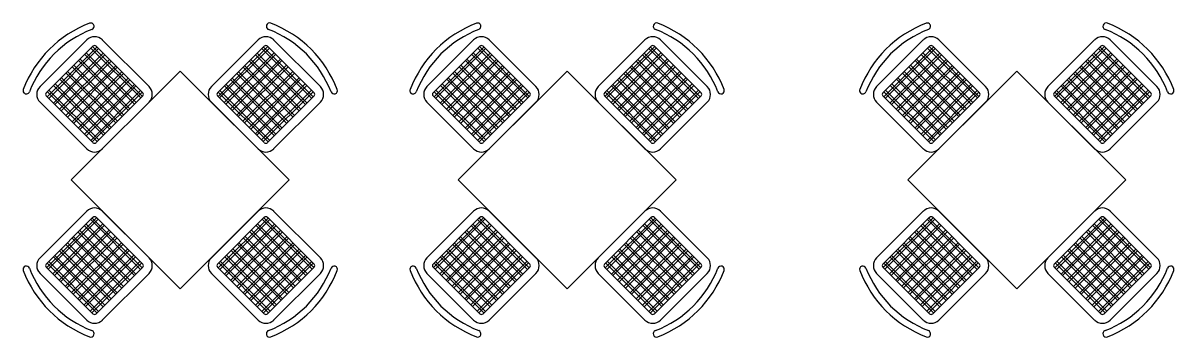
# Model space of a CAD drawing. Header units: millimetres. Extents: x 430 to 1641, y -109 to 560.
# Drawn here: x 1118 to 1641, y -85 to 57 of the extents above; entities that cross this region are included whole.
import ezdxf

# ---------------------------------------------------------------- set-up
doc = ezdxf.new("R2010")
doc.units = ezdxf.units.MM
doc.linetypes.add('CONTINUA', pattern=[0])
doc.layers.add('ARREDO-BAR', color=165, linetype='Continuous')

msp = doc.modelspace()

# ---------------------------------------------------------------- linework, layer by layer
at = {"layer": 'ARREDO-BAR', "linetype": 'CONTINUA'}
for p, q in [((1125.83, 28.38, 0), (1147.04, 49.6, 0)), ((1154.11, 49.6, 0), (1175.33, 28.38, 0)), ((1224.82, 49.6, 0), (1203.61, 28.38, 0)), ((1253.11, 28.38, 0), (1231.89, 49.6, 0)), ((1301.47, 28.38), (1322.68, 49.6)), ((1329.75, 49.6), (1350.97, 28.38)), ((1400.46, 49.6), (1379.25, 28.38)), ((1428.75, 28.38), (1407.54, 49.6)), ((1505.61, 28.38), (1526.82, 49.6)), ((1533.89, 49.6), (1555.11, 28.38)), ((1604.6, 49.6), (1583.39, 28.38)), ((1632.89, 28.38), (1611.67, 49.6)), ((1128.66, 25.55, 0), (1149.87, 46.77, 0)), ((1129.06, 23.74, 0), (1151.69, 46.36, 0)), ((1129.77, 23.03, 0), (1152.39, 45.66, 0)), ((1131.89, 20.91, 0), (1154.52, 43.53, 0)), ((1132.6, 20.2, 0), (1155.22, 42.83, 0)), ((1168.76, 20.4, 0), (1146.13, 43.03, 0)), ((1169.47, 21.11, 0), (1146.84, 43.74, 0)), ((1171.59, 23.23, 0), (1148.96, 45.86, 0)), ((1172.3, 23.94, 0), (1149.67, 46.57, 0)), ((1151.28, 46.77, 0), (1172.5, 25.55, 0)), ((1227.65, 46.77, 0), (1206.44, 25.55, 0)), ((1206.64, 23.94, 0), (1229.27, 46.57, 0)), ((1207.34, 23.23, 0), (1229.97, 45.86, 0)), ((1209.47, 21.11, 0), (1232.09, 43.74, 0)), ((1210.17, 20.4, 0), (1232.8, 43.03, 0)), ((1246.34, 20.2, 0), (1223.71, 42.83, 0)), ((1247.05, 20.91, 0), (1224.42, 43.53, 0)), ((1249.17, 23.03, 0), (1226.54, 45.66, 0)), ((1249.87, 23.74, 0), (1227.25, 46.36, 0)), ((1250.28, 25.55, 0), (1229.07, 46.77, 0)), ((1304.3, 25.55), (1325.51, 46.77)), ((1304.7, 23.74), (1327.33, 46.36)), ((1305.41, 23.03), (1328.04, 45.66)), ((1307.53, 20.91), (1330.16, 43.53)), ((1308.24, 20.2), (1330.86, 42.83)), ((1344.4, 20.4), (1321.78, 43.03)), ((1345.11, 21.11), (1322.48, 43.74)), ((1347.23, 23.23), (1324.6, 45.86)), ((1347.94, 23.94), (1325.31, 46.57)), ((1326.93, 46.77), (1348.14, 25.55)), ((1403.29, 46.77), (1382.08, 25.55)), ((1382.28, 23.94), (1404.91, 46.57)), ((1382.99, 23.23), (1405.61, 45.86)), ((1385.11, 21.11), (1407.73, 43.74)), ((1385.81, 20.4), (1408.44, 43.03)), ((1421.98, 20.2), (1399.35, 42.83)), ((1422.69, 20.91), (1400.06, 43.53)), ((1424.81, 23.03), (1402.18, 45.66)), ((1425.52, 23.74), (1402.89, 46.36)), ((1425.92, 25.55), (1404.71, 46.77)), ((1508.44, 25.55), (1529.65, 46.77)), ((1508.84, 23.74), (1531.47, 46.36)), ((1509.55, 23.03), (1532.17, 45.66)), ((1511.67, 20.91), (1534.3, 43.53)), ((1512.38, 20.2), (1535, 42.83)), ((1548.54, 20.4), (1525.91, 43.03)), ((1549.25, 21.11), (1526.62, 43.74)), ((1551.37, 23.23), (1528.74, 45.86)), ((1552.08, 23.94), (1529.45, 46.57)), ((1531.06, 46.77), (1552.28, 25.55)), ((1607.43, 46.77), (1586.22, 25.55)), ((1586.42, 23.94), (1609.05, 46.57)), ((1587.12, 23.23), (1609.75, 45.86)), ((1589.25, 21.11), (1611.87, 43.74)), ((1589.95, 20.4), (1612.58, 43.03)), ((1626.12, 20.2), (1603.49, 42.83)), ((1626.83, 20.91), (1604.2, 43.53)), ((1628.95, 23.03), (1606.32, 45.66)), ((1629.66, 23.74), (1607.03, 46.36)), ((1630.06, 25.55), (1608.85, 46.77)), ((1134.72, 18.08, 0), (1157.34, 40.71, 0)), ((1135.42, 17.37, 0), (1158.05, 40, 0)), ((1137.55, 15.25, 0), (1160.17, 37.88, 0)), ((1138.25, 14.54, 0), (1160.88, 37.17, 0)), ((1163.1, 14.75, 0), (1140.48, 37.37, 0)), ((1163.81, 15.45, 0), (1141.18, 38.08, 0)), ((1165.93, 17.58, 0), (1143.31, 40.2, 0)), ((1166.64, 18.28, 0), (1144.01, 40.91, 0)), ((1212.29, 18.28, 0), (1234.92, 40.91, 0)), ((1213, 17.58, 0), (1235.63, 40.2, 0)), ((1215.12, 15.45, 0), (1237.75, 38.08, 0)), ((1215.83, 14.75, 0), (1238.46, 37.37, 0)), ((1240.68, 14.54, 0), (1218.06, 37.17, 0)), ((1241.39, 15.25, 0), (1218.76, 37.88, 0)), ((1243.51, 17.37, 0), (1220.88, 40, 0)), ((1244.22, 18.08, 0), (1221.59, 40.71, 0)), ((1310.36, 18.08), (1332.99, 40.71)), ((1311.07, 17.37), (1333.69, 40)), ((1313.19, 15.25), (1335.81, 37.88)), ((1313.89, 14.54), (1336.52, 37.17)), ((1338.75, 14.75), (1316.12, 37.37)), ((1339.45, 15.45), (1316.83, 38.08)), ((1341.57, 17.58), (1318.95, 40.2)), ((1342.28, 18.28), (1319.65, 40.91)), ((1387.94, 18.28), (1410.56, 40.91)), ((1388.64, 17.58), (1411.27, 40.2)), ((1390.76, 15.45), (1413.39, 38.08)), ((1391.47, 14.75), (1414.1, 37.37)), ((1416.32, 14.54), (1393.7, 37.17)), ((1417.03, 15.25), (1394.4, 37.88)), ((1419.15, 17.37), (1396.52, 40)), ((1419.86, 18.08), (1397.23, 40.71)), ((1514.5, 18.08), (1537.12, 40.71)), ((1515.2, 17.37), (1537.83, 40)), ((1517.33, 15.25), (1539.95, 37.88)), ((1518.03, 14.54), (1540.66, 37.17)), ((1542.89, 14.75), (1520.26, 37.37)), ((1543.59, 15.45), (1520.96, 38.08)), ((1545.71, 17.58), (1523.09, 40.2)), ((1546.42, 18.28), (1523.79, 40.91)), ((1592.07, 18.28), (1614.7, 40.91)), ((1592.78, 17.58), (1615.41, 40.2)), ((1594.9, 15.45), (1617.53, 38.08)), ((1595.61, 14.75), (1618.24, 37.37)), ((1620.46, 14.54), (1597.84, 37.17)), ((1621.17, 15.25), (1598.54, 37.88)), ((1623.29, 17.37), (1600.66, 40)), ((1624, 18.08), (1601.37, 40.71)), ((1157.45, 9.09, 0), (1134.82, 31.72, 0)), ((1158.16, 9.8, 0), (1135.53, 32.43, 0)), ((1160.28, 11.92, 0), (1137.65, 34.55, 0)), ((1160.98, 12.63, 0), (1138.36, 35.25, 0)), ((1140.37, 12.42, 0), (1163, 35.05, 0)), ((1141.08, 11.71, 0), (1163.71, 34.34, 0)), ((1143.2, 9.59, 0), (1165.83, 32.22, 0)), ((1143.91, 8.89, 0), (1166.54, 31.51, 0)), ((1235.03, 8.89, 0), (1212.4, 31.51, 0)), ((1235.73, 9.59, 0), (1213.11, 32.22, 0)), ((1237.85, 11.71, 0), (1215.23, 34.34, 0)), ((1238.56, 12.42, 0), (1215.93, 35.05, 0)), ((1217.95, 12.63, 0), (1240.58, 35.25, 0)), ((1218.66, 11.92, 0), (1241.29, 34.55, 0)), ((1220.78, 9.8, 0), (1243.41, 32.43, 0)), ((1221.49, 9.09, 0), (1244.11, 31.72, 0)), ((1333.09, 9.09), (1310.46, 31.72)), ((1333.8, 9.8), (1311.17, 32.43)), ((1335.92, 11.92), (1313.29, 34.55)), ((1336.63, 12.63), (1314, 35.25)), ((1365.11, 35.45), (1315.61, -14.04)), ((1316.02, 12.42), (1338.64, 35.05)), ((1316.72, 11.71), (1339.35, 34.34)), ((1318.84, 9.59), (1341.47, 32.22)), ((1319.55, 8.89), (1342.18, 31.51)), ((1414.61, -14.04), (1365.11, 35.45)), ((1410.67, 8.89), (1388.04, 31.51)), ((1411.37, 9.59), (1388.75, 32.22)), ((1413.5, 11.71), (1390.87, 34.34)), ((1414.2, 12.42), (1391.58, 35.05)), ((1393.59, 12.63), (1416.22, 35.25)), ((1394.3, 11.92), (1416.93, 34.55)), ((1396.42, 9.8), (1419.05, 32.43)), ((1397.13, 9.09), (1419.76, 31.72)), ((1537.23, 9.09), (1514.6, 31.72)), ((1537.94, 9.8), (1515.31, 32.43)), ((1540.06, 11.92), (1517.43, 34.55)), ((1540.76, 12.63), (1518.14, 35.25)), ((1569.25, 35.45), (1519.75, -14.04)), ((1520.15, 12.42), (1542.78, 35.05)), ((1520.86, 11.71), (1543.49, 34.34)), ((1522.98, 9.59), (1545.61, 32.22)), ((1523.69, 8.89), (1546.32, 31.51)), ((1618.75, -14.04), (1569.25, 35.45)), ((1614.81, 8.89), (1592.18, 31.51)), ((1615.51, 9.59), (1592.89, 32.22)), ((1617.63, 11.71), (1595.01, 34.34)), ((1618.34, 12.42), (1595.71, 35.05)), ((1597.73, 12.63), (1620.36, 35.25)), ((1598.44, 11.92), (1621.07, 34.55)), ((1600.56, 9.8), (1623.19, 32.43)), ((1601.27, 9.09), (1623.89, 31.72)), ((1152.5, 4.14, 0), (1129.87, 26.77, 0)), ((1154.62, 6.26, 0), (1131.99, 28.89, 0)), ((1155.33, 6.97, 0), (1132.7, 29.6, 0)), ((1146.03, 6.77, 0), (1168.66, 29.39, 0)), ((1146.74, 6.06, 0), (1169.37, 28.69, 0)), ((1148.86, 3.94, 0), (1171.49, 26.56, 0)), ((1230.08, 3.94, 0), (1207.45, 26.56, 0)), ((1232.2, 6.06, 0), (1209.57, 28.69, 0)), ((1232.9, 6.77, 0), (1210.28, 29.39, 0)), ((1223.61, 6.97, 0), (1246.24, 29.6, 0)), ((1224.32, 6.26, 0), (1246.94, 28.89, 0)), ((1226.44, 4.14, 0), (1249.06, 26.77, 0)), ((1328.14, 4.14), (1305.51, 26.77)), ((1330.26, 6.26), (1307.63, 28.89)), ((1330.97, 6.97), (1308.34, 29.6)), ((1321.67, 6.77), (1344.3, 29.39)), ((1322.38, 6.06), (1345.01, 28.69)), ((1324.5, 3.94), (1347.13, 26.56)), ((1405.72, 3.94), (1383.09, 26.56)), ((1407.84, 6.06), (1385.21, 28.69)), ((1408.55, 6.77), (1385.92, 29.39)), ((1399.25, 6.97), (1421.88, 29.6)), ((1399.96, 6.26), (1422.58, 28.89)), ((1402.08, 4.14), (1424.71, 26.77)), ((1532.28, 4.14), (1509.65, 26.77)), ((1534.4, 6.26), (1511.77, 28.89)), ((1535.11, 6.97), (1512.48, 29.6)), ((1525.81, 6.77), (1548.44, 29.39)), ((1526.52, 6.06), (1549.15, 28.69)), ((1528.64, 3.94), (1551.27, 26.56)), ((1609.86, 3.94), (1587.23, 26.56)), ((1611.98, 6.06), (1589.35, 28.69)), ((1612.68, 6.77), (1590.06, 29.39)), ((1603.39, 6.97), (1626.02, 29.6)), ((1604.1, 6.26), (1626.72, 28.89)), ((1606.22, 4.14), (1628.84, 26.77)), ((1147.04, 0.1, 0), (1125.83, 21.31, 0)), ((1149.87, 2.93, 0), (1128.66, 24.14, 0)), ((1151.79, 3.43, 0), (1129.16, 26.06, 0)), ((1149.57, 3.23, 0), (1172.19, 25.86, 0)), ((1151.28, 2.93, 0), (1172.5, 24.14, 0)), ((1175.33, 21.31, 0), (1154.11, 0.1, 0)), ((1203.61, 21.31, 0), (1224.82, 0.1, 0)), ((1227.65, 2.93, 0), (1206.44, 24.14, 0)), ((1229.37, 3.23, 0), (1206.74, 25.86, 0)), ((1227.14, 3.43, 0), (1249.77, 26.06, 0)), ((1229.07, 2.93, 0), (1250.28, 24.14, 0)), ((1231.89, 0.1, 0), (1253.11, 21.31, 0)), ((1322.68, 0.1), (1301.47, 21.31)), ((1325.51, 2.93), (1304.3, 24.14)), ((1327.43, 3.43), (1304.81, 26.06)), ((1325.21, 3.23), (1347.83, 25.86)), ((1326.93, 2.93), (1348.14, 24.14)), ((1350.97, 21.31), (1329.75, 0.1)), ((1379.25, 21.31), (1400.46, 0.1)), ((1403.29, 2.93), (1382.08, 24.14)), ((1405.01, 3.23), (1382.38, 25.86)), ((1402.79, 3.43), (1425.41, 26.06)), ((1404.71, 2.93), (1425.92, 24.14)), ((1407.54, 0.1), (1428.75, 21.31)), ((1526.82, 0.1), (1505.61, 21.31)), ((1529.65, 2.93), (1508.44, 24.14)), ((1531.57, 3.43), (1508.94, 26.06)), ((1529.35, 3.23), (1551.97, 25.86)), ((1531.06, 2.93), (1552.28, 24.14)), ((1555.11, 21.31), (1533.89, 0.1)), ((1583.39, 21.31), (1604.6, 0.1)), ((1607.43, 2.93), (1586.22, 24.14)), ((1609.15, 3.23), (1586.52, 25.86)), ((1606.92, 3.43), (1629.55, 26.06)), ((1608.85, 2.93), (1630.06, 24.14)), ((1611.67, 0.1), (1632.89, 21.31)), ((1315.61, -14.04), (1365.11, -63.54)), ((1365.11, -63.54), (1414.61, -14.04)), ((1519.75, -14.04), (1569.25, -63.54)), ((1569.25, -63.54), (1618.75, -14.04)), ((1125.83, -49.4, 0), (1147.04, -28.19, 0)), ((1128.66, -52.23, 0), (1149.87, -31.01, 0)), ((1151.48, -31.21, 0), (1128.86, -53.84, 0)), ((1172.19, -53.95, 0), (1149.57, -31.32, 0)), ((1172.5, -52.23, 0), (1151.28, -31.01, 0)), ((1154.11, -28.19, 0), (1175.33, -49.4, 0)), ((1224.82, -28.19, 0), (1203.61, -49.4, 0)), ((1206.44, -52.23, 0), (1227.65, -31.01, 0)), ((1206.74, -53.95, 0), (1229.37, -31.32, 0)), ((1227.45, -31.21, 0), (1250.08, -53.84, 0)), ((1250.28, -52.23, 0), (1229.06, -31.01, 0)), ((1253.11, -49.4, 0), (1231.89, -28.19, 0)), ((1301.47, -49.4), (1322.68, -28.19)), ((1304.3, -52.23), (1325.51, -31.01)), ((1327.12, -31.21), (1304.5, -53.84)), ((1347.83, -53.95), (1325.21, -31.32)), ((1348.14, -52.23), (1326.93, -31.01)), ((1329.75, -28.19), (1350.97, -49.4)), ((1400.46, -28.19), (1379.25, -49.4)), ((1382.08, -52.23), (1403.29, -31.01)), ((1382.38, -53.95), (1405.01, -31.32)), ((1403.09, -31.21), (1425.72, -53.84)), ((1425.92, -52.23), (1404.7, -31.01)), ((1428.75, -49.4), (1407.54, -28.19)), ((1505.61, -49.4), (1526.82, -28.19)), ((1508.44, -52.23), (1529.65, -31.01)), ((1531.26, -31.21), (1508.64, -53.84)), ((1551.97, -53.95), (1529.35, -31.32)), ((1552.28, -52.23), (1531.06, -31.01)), ((1533.89, -28.19), (1555.11, -49.4)), ((1604.6, -28.19), (1583.39, -49.4)), ((1586.22, -52.23), (1607.43, -31.01)), ((1586.52, -53.95), (1609.15, -31.32)), ((1607.23, -31.21), (1629.86, -53.84)), ((1630.06, -52.23), (1608.84, -31.01)), ((1632.89, -49.4), (1611.67, -28.19)), ((1152.19, -31.92, 0), (1129.56, -54.55, 0)), ((1154.31, -34.04, 0), (1131.68, -56.67, 0)), ((1155.02, -34.75, 0), (1132.39, -57.38, 0)), ((1168.66, -57.48, 0), (1146.03, -34.85, 0)), ((1169.37, -56.77, 0), (1146.74, -34.15, 0)), ((1171.49, -54.65, 0), (1148.86, -32.03, 0)), ((1207.45, -54.65, 0), (1230.08, -32.03, 0)), ((1209.57, -56.77, 0), (1232.2, -34.15, 0)), ((1210.28, -57.48, 0), (1232.9, -34.85, 0)), ((1223.92, -34.75, 0), (1246.54, -57.38, 0)), ((1224.62, -34.04, 0), (1247.25, -56.67, 0)), ((1226.74, -31.92, 0), (1249.37, -54.55, 0)), ((1327.83, -31.92), (1305.2, -54.55)), ((1329.95, -34.04), (1307.33, -56.67)), ((1330.66, -34.75), (1308.03, -57.38)), ((1344.3, -57.48), (1321.67, -34.85)), ((1345.01, -56.77), (1322.38, -34.15)), ((1347.13, -54.65), (1324.5, -32.03)), ((1383.09, -54.65), (1405.72, -32.03)), ((1385.21, -56.77), (1407.84, -34.15)), ((1385.92, -57.48), (1408.55, -34.85)), ((1399.56, -34.75), (1422.18, -57.38)), ((1400.26, -34.04), (1422.89, -56.67)), ((1402.39, -31.92), (1425.01, -54.55)), ((1531.97, -31.92), (1509.34, -54.55)), ((1534.09, -34.04), (1511.46, -56.67)), ((1534.8, -34.75), (1512.17, -57.38)), ((1548.44, -57.48), (1525.81, -34.85)), ((1549.15, -56.77), (1526.52, -34.15)), ((1551.27, -54.65), (1528.64, -32.03)), ((1587.23, -54.65), (1609.86, -32.03)), ((1589.35, -56.77), (1611.98, -34.15)), ((1590.06, -57.48), (1612.68, -34.85)), ((1603.7, -34.75), (1626.32, -57.38)), ((1604.4, -34.04), (1627.03, -56.67)), ((1606.52, -31.92), (1629.15, -54.55)), ((1157.14, -36.87, 0), (1134.51, -59.5, 0)), ((1157.85, -37.58, 0), (1135.22, -60.21, 0)), ((1159.97, -39.7, 0), (1137.34, -62.33, 0)), ((1160.68, -40.41, 0), (1138.05, -63.03, 0)), ((1163, -63.14, 0), (1140.37, -40.51, 0)), ((1163.71, -62.43, 0), (1141.08, -39.8, 0)), ((1165.83, -60.31, 0), (1143.2, -37.68, 0)), ((1166.54, -59.6, 0), (1143.91, -36.98, 0)), ((1212.4, -59.6, 0), (1235.03, -36.98, 0)), ((1213.11, -60.31, 0), (1235.73, -37.68, 0)), ((1215.23, -62.43, 0), (1237.85, -39.8, 0)), ((1215.93, -63.14, 0), (1238.56, -40.51, 0)), ((1218.26, -40.41, 0), (1240.89, -63.03, 0)), ((1218.97, -39.7, 0), (1241.59, -62.33, 0)), ((1221.09, -37.58, 0), (1243.72, -60.21, 0)), ((1221.79, -36.87, 0), (1244.42, -59.5, 0)), ((1332.78, -36.87), (1310.15, -59.5)), ((1333.49, -37.58), (1310.86, -60.21)), ((1335.61, -39.7), (1312.98, -62.33)), ((1336.32, -40.41), (1313.69, -63.03)), ((1338.64, -63.14), (1316.02, -40.51)), ((1339.35, -62.43), (1316.72, -39.8)), ((1341.47, -60.31), (1318.84, -37.68)), ((1342.18, -59.6), (1319.55, -36.98)), ((1388.04, -59.6), (1410.67, -36.98)), ((1388.75, -60.31), (1411.37, -37.68)), ((1390.87, -62.43), (1413.5, -39.8)), ((1391.58, -63.14), (1414.2, -40.51)), ((1393.9, -40.41), (1416.53, -63.03)), ((1394.61, -39.7), (1417.24, -62.33)), ((1396.73, -37.58), (1419.36, -60.21)), ((1397.44, -36.87), (1420.06, -59.5)), ((1536.92, -36.87), (1514.29, -59.5)), ((1537.63, -37.58), (1515, -60.21)), ((1539.75, -39.7), (1517.12, -62.33)), ((1540.46, -40.41), (1517.83, -63.03)), ((1542.78, -63.14), (1520.15, -40.51)), ((1543.49, -62.43), (1520.86, -39.8)), ((1545.61, -60.31), (1522.98, -37.68)), ((1546.32, -59.6), (1523.69, -36.98)), ((1592.18, -59.6), (1614.81, -36.98)), ((1592.89, -60.31), (1615.51, -37.68)), ((1595.01, -62.43), (1617.63, -39.8)), ((1595.71, -63.14), (1618.34, -40.51)), ((1598.04, -40.41), (1620.67, -63.03)), ((1598.75, -39.7), (1621.37, -62.33)), ((1600.87, -37.58), (1623.5, -60.21)), ((1601.58, -36.87), (1624.2, -59.5)), ((1157.34, -68.79, 0), (1134.72, -46.17, 0)), ((1158.05, -68.09, 0), (1135.42, -45.46, 0)), ((1160.17, -65.97, 0), (1137.55, -43.34, 0)), ((1160.88, -65.26, 0), (1138.25, -42.63, 0)), ((1162.8, -42.53, 0), (1140.17, -65.16, 0)), ((1163.5, -43.24, 0), (1140.88, -65.86, 0)), ((1165.63, -45.36, 0), (1143, -67.98, 0)), ((1166.33, -46.06, 0), (1143.71, -68.69, 0)), ((1212.6, -46.06, 0), (1235.23, -68.69, 0)), ((1213.31, -45.36, 0), (1235.94, -67.98, 0)), ((1215.43, -43.24, 0), (1238.06, -65.86, 0)), ((1216.14, -42.53, 0), (1238.77, -65.16, 0)), ((1218.06, -65.26, 0), (1240.68, -42.63, 0)), ((1218.76, -65.97, 0), (1241.39, -43.34, 0)), ((1220.88, -68.09, 0), (1243.51, -45.46, 0)), ((1221.59, -68.79, 0), (1244.22, -46.17, 0)), ((1332.99, -68.79), (1310.36, -46.17)), ((1333.69, -68.09), (1311.07, -45.46)), ((1335.81, -65.97), (1313.19, -43.34)), ((1336.52, -65.26), (1313.89, -42.63)), ((1338.44, -42.53), (1315.81, -65.16)), ((1339.15, -43.24), (1316.52, -65.86)), ((1341.27, -45.36), (1318.64, -67.98)), ((1341.97, -46.06), (1319.35, -68.69)), ((1388.24, -46.06), (1410.87, -68.69)), ((1388.95, -45.36), (1411.58, -67.98)), ((1391.07, -43.24), (1413.7, -65.86)), ((1391.78, -42.53), (1414.41, -65.16)), ((1393.7, -65.26), (1416.32, -42.63)), ((1394.4, -65.97), (1417.03, -43.34)), ((1396.52, -68.09), (1419.15, -45.46)), ((1397.23, -68.79), (1419.86, -46.17)), ((1537.12, -68.79), (1514.5, -46.17)), ((1537.83, -68.09), (1515.2, -45.46)), ((1539.95, -65.97), (1517.33, -43.34)), ((1540.66, -65.26), (1518.03, -42.63)), ((1542.58, -42.53), (1519.95, -65.16)), ((1543.28, -43.24), (1520.66, -65.86)), ((1545.41, -45.36), (1522.78, -67.98)), ((1546.11, -46.06), (1523.49, -68.69)), ((1592.38, -46.06), (1615.01, -68.69)), ((1593.09, -45.36), (1615.72, -67.98)), ((1595.21, -43.24), (1617.84, -65.86)), ((1595.92, -42.53), (1618.55, -65.16)), ((1597.84, -65.26), (1620.46, -42.63)), ((1598.54, -65.97), (1621.17, -43.34)), ((1600.66, -68.09), (1623.29, -45.46)), ((1601.37, -68.79), (1624, -46.17)), ((1151.69, -74.45, 0), (1129.06, -51.82, 0)), ((1152.39, -73.74, 0), (1129.77, -51.12, 0)), ((1154.52, -71.62, 0), (1131.89, -49, 0)), ((1155.22, -70.92, 0), (1132.6, -48.29, 0)), ((1168.45, -48.18, 0), (1145.83, -70.81, 0)), ((1169.16, -48.89, 0), (1146.53, -71.52, 0)), ((1171.28, -51.01, 0), (1148.65, -73.64, 0)), ((1171.99, -51.72, 0), (1149.36, -74.35, 0)), ((1206.95, -51.72, 0), (1229.57, -74.35, 0)), ((1207.65, -51.01, 0), (1230.28, -73.64, 0)), ((1209.77, -48.89, 0), (1232.4, -71.52, 0)), ((1210.48, -48.18, 0), (1233.11, -70.81, 0)), ((1223.71, -70.92, 0), (1246.34, -48.29, 0)), ((1224.42, -71.62, 0), (1247.05, -49, 0)), ((1226.54, -73.74, 0), (1249.17, -51.12, 0)), ((1227.25, -74.45, 0), (1249.87, -51.82, 0)), ((1327.33, -74.45), (1304.7, -51.82)), ((1328.04, -73.74), (1305.41, -51.12)), ((1330.16, -71.62), (1307.53, -49)), ((1330.86, -70.92), (1308.24, -48.29)), ((1344.1, -48.18), (1321.47, -70.81)), ((1344.8, -48.89), (1322.17, -71.52)), ((1346.92, -51.01), (1324.3, -73.64)), ((1347.63, -51.72), (1325, -74.35)), ((1382.59, -51.72), (1405.21, -74.35)), ((1383.29, -51.01), (1405.92, -73.64)), ((1385.42, -48.89), (1408.04, -71.52)), ((1386.12, -48.18), (1408.75, -70.81)), ((1399.35, -70.92), (1421.98, -48.29)), ((1400.06, -71.62), (1422.69, -49)), ((1402.18, -73.74), (1424.81, -51.12)), ((1402.89, -74.45), (1425.52, -51.82)), ((1531.47, -74.45), (1508.84, -51.82)), ((1532.17, -73.74), (1509.55, -51.12)), ((1534.3, -71.62), (1511.67, -49)), ((1535, -70.92), (1512.38, -48.29)), ((1548.23, -48.18), (1525.61, -70.81)), ((1548.94, -48.89), (1526.31, -71.52)), ((1551.06, -51.01), (1528.44, -73.64)), ((1551.77, -51.72), (1529.14, -74.35)), ((1586.73, -51.72), (1609.35, -74.35)), ((1587.43, -51.01), (1610.06, -73.64)), ((1589.55, -48.89), (1612.18, -71.52)), ((1590.26, -48.18), (1612.89, -70.81)), ((1603.49, -70.92), (1626.12, -48.29)), ((1604.2, -71.62), (1626.83, -49)), ((1606.32, -73.74), (1628.95, -51.12)), ((1607.03, -74.45), (1629.66, -51.82)), ((1147.04, -77.68, 0), (1125.83, -56.47, 0)), ((1149.87, -74.86, 0), (1128.66, -53.64, 0)), ((1172.5, -53.64, 0), (1151.28, -74.86, 0)), ((1175.33, -56.47, 0), (1154.11, -77.68, 0)), ((1203.61, -56.47, 0), (1224.82, -77.68, 0)), ((1206.44, -53.64, 0), (1227.65, -74.86, 0)), ((1229.07, -74.86, 0), (1250.28, -53.64, 0)), ((1231.89, -77.68, 0), (1253.11, -56.47, 0)), ((1322.68, -77.68), (1301.47, -56.47)), ((1325.51, -74.86), (1304.3, -53.64)), ((1348.14, -53.64), (1326.93, -74.86)), ((1350.97, -56.47), (1329.75, -77.68)), ((1379.25, -56.47), (1400.46, -77.68)), ((1382.08, -53.64), (1403.29, -74.86)), ((1404.71, -74.86), (1425.92, -53.64)), ((1407.54, -77.68), (1428.75, -56.47)), ((1526.82, -77.68), (1505.61, -56.47)), ((1529.65, -74.86), (1508.44, -53.64)), ((1552.28, -53.64), (1531.06, -74.86)), ((1555.11, -56.47), (1533.89, -77.68)), ((1583.39, -56.47), (1604.6, -77.68)), ((1586.22, -53.64), (1607.43, -74.86)), ((1608.85, -74.86), (1630.06, -53.64)), ((1611.67, -77.68), (1632.89, -56.47))]:
    msp.add_line(p, q, dxfattribs=at)
at = {"layer": 'ARREDO-BAR', "linetype": 'Continuous'}
for p, q in [((1189.47, 35.45, 0), (1139.97, -14.04, 0)), ((1238.96, -14.04, 0), (1189.47, 35.45, 0)), ((1139.97, -14.04, 0), (1189.47, -63.54, 0)), ((1189.47, -63.54, 0), (1238.96, -14.04, 0))]:
    msp.add_line(p, q, dxfattribs=at)
for centre, radius, start, end in [((1167.25, 8.18, 0), 52.57, 111.1182, 158.8818), ((1167.25, 8.18, 0), 49.57, 111.1182, 158.8818), ((1148.85, 55.82, 0), 1.5, 290.8545, 110.8545), ((1230.08, 55.82, 0), 1.5, 69.1455, 249.1455), ((1211.69, 8.18, 0), 49.57, 21.1182, 68.8818), ((1211.69, 8.18, 0), 52.57, 21.1182, 68.8818), ((1119.61, 26.57, 0), 1.5, 159.1455, 339.1455), ((1259.33, 26.57, 0), 1.5, 200.8545, 20.8545), ((1119.61, -54.66, 0), 1.5, 20.8545, 200.8545), ((1167.25, -36.27, 0), 52.57, 201.1182, 248.8818), ((1167.25, -36.27, 0), 49.57, 201.1182, 248.8818), ((1211.69, -36.27, 0), 49.57, 291.1182, 338.8818), ((1211.69, -36.27, 0), 52.57, 291.1182, 338.8818), ((1259.33, -54.66, 0), 1.5, 339.1455, 159.1455), ((1148.85, -83.91, 0), 1.5, 249.1455, 69.1455), ((1230.08, -83.91, 0), 1.5, 110.8545, 290.8545)]:
    msp.add_arc(centre, radius, start, end, dxfattribs=at)
at = {"layer": 'ARREDO-BAR', "linetype": 'CONTINUA'}
for centre, radius, start, end in [((1342.89, 8.18), 52.57, 111.1182, 158.8818), ((1342.89, 8.18), 49.57, 111.1182, 158.8818), ((1324.49, 55.82), 1.5, 290.8545, 110.8545), ((1405.72, 55.82), 1.5, 69.1455, 249.1455), ((1387.33, 8.18), 49.57, 21.1182, 68.8818), ((1387.33, 8.18), 52.57, 21.1182, 68.8818), ((1547.03, 8.18), 52.57, 111.1182, 158.8818), ((1547.03, 8.18), 49.57, 111.1182, 158.8818), ((1528.63, 55.82), 1.5, 290.8545, 110.8545), ((1609.86, 55.82), 1.5, 69.1455, 249.1455), ((1591.47, 8.18), 49.57, 21.1182, 68.8818), ((1591.47, 8.18), 52.57, 21.1182, 68.8818), ((1150.58, 46.06, 0), 5, 45, 135), ((1150.58, 46.06, 0), 1, 45, 135), ((1228.36, 46.06, 0), 5, 45, 135), ((1228.36, 46.06, 0), 1, 45, 135), ((1326.22, 46.06), 5, 45, 135), ((1326.22, 46.06), 1, 45, 135), ((1404, 46.06), 5, 45, 135), ((1404, 46.06), 1, 45, 135), ((1530.36, 46.06), 5, 45, 135), ((1530.36, 46.06), 1, 45, 135), ((1608.14, 46.06), 5, 45, 135), ((1608.14, 46.06), 1, 45, 135), ((1129.36, 24.85, 0), 5, 135, 225), ((1171.79, 24.85, 0), 5, 315, 45), ((1207.15, 24.85, 0), 5, 135, 225), ((1249.57, 24.85, 0), 5, 315, 45), ((1295.25, 26.57), 1.5, 159.1455, 339.1455), ((1305, 24.85), 5, 135, 225), ((1347.43, 24.85), 5, 315, 45), ((1382.79, 24.85), 5, 135, 225), ((1425.21, 24.85), 5, 315, 45), ((1434.97, 26.57), 1.5, 200.8545, 20.8545), ((1499.39, 26.57), 1.5, 159.1455, 339.1455), ((1509.14, 24.85), 5, 135, 225), ((1551.57, 24.85), 5, 315, 45), ((1586.93, 24.85), 5, 135, 225), ((1629.35, 24.85), 5, 315, 45), ((1639.11, 26.57), 1.5, 200.8545, 20.8545), ((1129.36, 24.85, 0), 1, 135, 225), ((1171.79, 24.85, 0), 1, 315, 45), ((1207.15, 24.85, 0), 1, 135, 225), ((1249.57, 24.85, 0), 1, 315, 45), ((1305, 24.85), 1, 135, 225), ((1347.43, 24.85), 1, 315, 45), ((1382.79, 24.85), 1, 135, 225), ((1425.21, 24.85), 1, 315, 45), ((1509.14, 24.85), 1, 135, 225), ((1551.57, 24.85), 1, 315, 45), ((1586.93, 24.85), 1, 135, 225), ((1629.35, 24.85), 1, 315, 45), ((1150.58, 3.63, 0), 5, 225, 315), ((1150.58, 3.63, 0), 1, 224.9973, 315), ((1228.36, 3.63, 0), 5, 225, 315), ((1228.36, 3.63, 0), 1, 225, 315.0027), ((1326.22, 3.63), 5, 225, 315), ((1326.22, 3.63), 1, 224.9973, 315), ((1404, 3.63), 5, 225, 315), ((1404, 3.63), 1, 225, 315.0027), ((1530.36, 3.63), 5, 225, 315), ((1530.36, 3.63), 1, 224.9973, 315), ((1608.14, 3.63), 5, 225, 315), ((1608.14, 3.63), 1, 225, 315.0027), ((1150.58, -31.72, 0), 5, 45, 135), ((1150.58, -31.72, 0), 1, 45, 135), ((1228.36, -31.72, 0), 5, 45, 135), ((1228.36, -31.72, 0), 1, 45, 135), ((1326.22, -31.72), 5, 45, 135), ((1326.22, -31.72), 1, 45, 135), ((1404, -31.72), 5, 45, 135), ((1404, -31.72), 1, 45, 135), ((1530.36, -31.72), 5, 45, 135), ((1530.36, -31.72), 1, 45, 135), ((1608.14, -31.72), 5, 45, 135), ((1608.14, -31.72), 1, 45, 135), ((1129.36, -52.94, 0), 5, 135, 225), ((1129.36, -52.94, 0), 1, 135, 225), ((1171.79, -52.94, 0), 1, 314.9973, 45), ((1171.79, -52.94, 0), 5, 315, 45), ((1207.15, -52.94, 0), 5, 135, 225), ((1207.15, -52.94, 0), 1, 135, 225.0027), ((1249.57, -52.94, 0), 1, 315, 45), ((1249.57, -52.94, 0), 5, 315, 45), ((1305, -52.94), 5, 135, 225), ((1305, -52.94), 1, 135, 225), ((1347.43, -52.94), 1, 314.9973, 45), ((1347.43, -52.94), 5, 315, 45), ((1382.79, -52.94), 5, 135, 225), ((1382.79, -52.94), 1, 135, 225.0027), ((1425.21, -52.94), 1, 315, 45), ((1425.21, -52.94), 5, 315, 45), ((1509.14, -52.94), 5, 135, 225), ((1509.14, -52.94), 1, 135, 225), ((1551.57, -52.94), 1, 314.9973, 45), ((1551.57, -52.94), 5, 315, 45), ((1586.93, -52.94), 5, 135, 225), ((1586.93, -52.94), 1, 135, 225.0027), ((1629.35, -52.94), 1, 315, 45), ((1629.35, -52.94), 5, 315, 45), ((1295.25, -54.66), 1.5, 20.8545, 200.8545), ((1342.89, -36.27), 52.57, 201.1182, 248.8818), ((1342.89, -36.27), 49.57, 201.1182, 248.8818), ((1387.33, -36.27), 49.57, 291.1182, 338.8818), ((1387.33, -36.27), 52.57, 291.1182, 338.8818), ((1434.97, -54.66), 1.5, 339.1455, 159.1455), ((1499.39, -54.66), 1.5, 20.8545, 200.8545), ((1547.03, -36.27), 52.57, 201.1182, 248.8818), ((1547.03, -36.27), 49.57, 201.1182, 248.8818), ((1591.47, -36.27), 49.57, 291.1182, 338.8818), ((1591.47, -36.27), 52.57, 291.1182, 338.8818), ((1639.11, -54.66), 1.5, 339.1455, 159.1455), ((1150.58, -74.15, 0), 5, 225, 315), ((1150.58, -74.15, 0), 1, 225, 315), ((1228.36, -74.15, 0), 5, 225, 315), ((1228.36, -74.15, 0), 1, 225, 315), ((1326.22, -74.15), 5, 225, 315), ((1326.22, -74.15), 1, 225, 315), ((1404, -74.15), 5, 225, 315), ((1404, -74.15), 1, 225, 315), ((1530.36, -74.15), 5, 225, 315), ((1530.36, -74.15), 1, 225, 315), ((1608.14, -74.15), 5, 225, 315), ((1608.14, -74.15), 1, 225, 315), ((1324.49, -83.91), 1.5, 249.1455, 69.1455), ((1405.72, -83.91), 1.5, 110.8545, 290.8545), ((1528.63, -83.91), 1.5, 249.1455, 69.1455), ((1609.86, -83.91), 1.5, 110.8545, 290.8545)]:
    msp.add_arc(centre, radius, start, end, dxfattribs=at)

doc.saveas('drawing.dxf')
